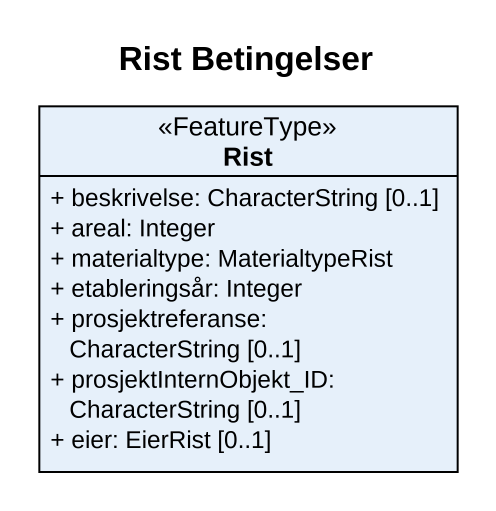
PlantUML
@startuml
title Rist Betingelser
hide circle
hide empty members
skinparam classAttributeIconSize 0
class Rist <<FeatureType>> {
  + beskrivelse: CharacterString [0..1]
  + areal: Integer
  + materialtype: MaterialtypeRist
  + etableringsår: Integer
  + prosjektreferanse: CharacterString [0..1]
  + prosjektInternObjekt_ID: CharacterString [0..1]
  + eier: EierRist [0..1]
}
@enduml
